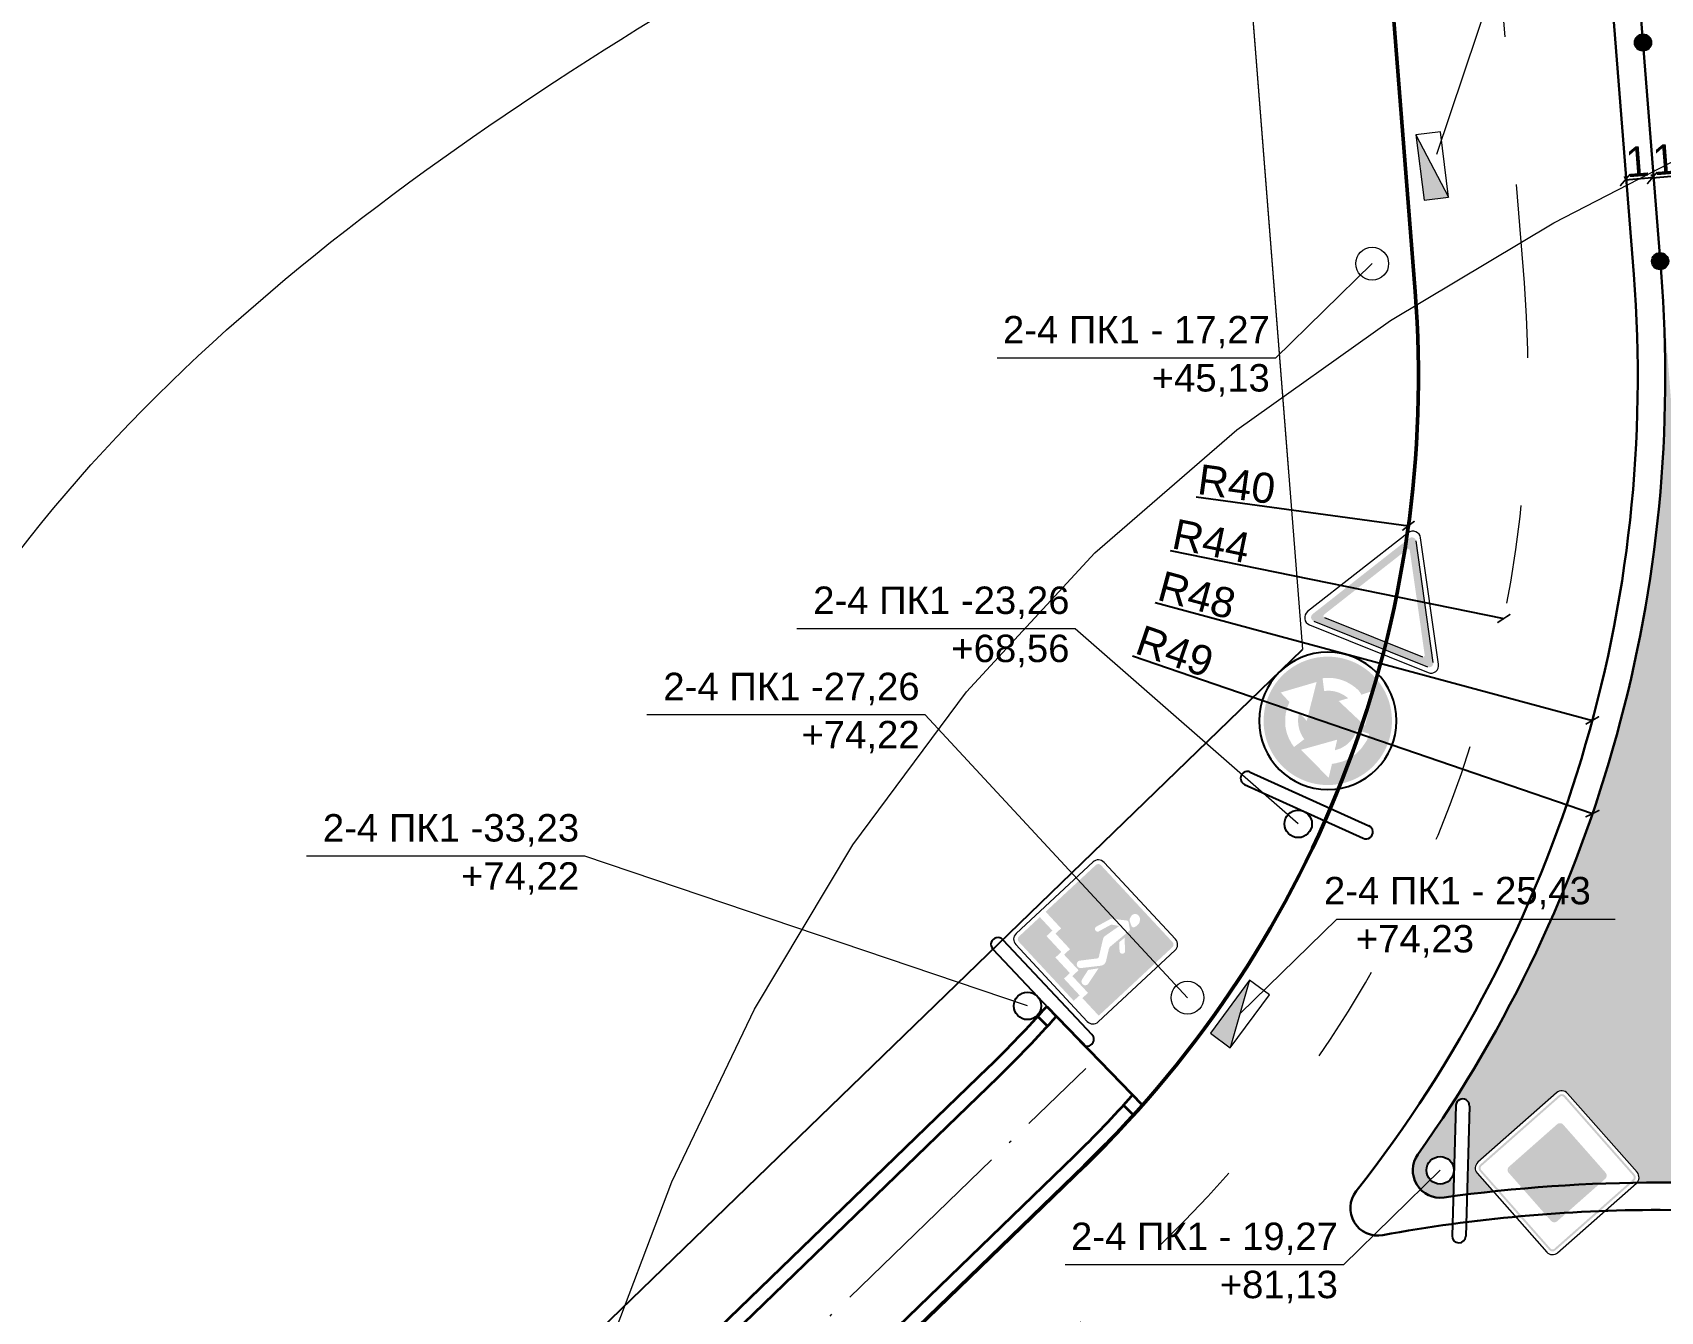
# Model space of a CAD drawing. Header units: millimetres. Extents: x -2123 to 34701, y -1286 to 835.
# Drawn here: x 1697.5 to 1756.9, y 81.8 to 128.4 of the extents above; entities that cross this region are included whole.
import ezdxf

# ---------------------------------------------------------------- set-up
doc = ezdxf.new("R2010")
doc.units = ezdxf.units.MM
doc.linetypes.add('ACAD_ISO03W100', pattern=[30, 12, -18])
doc.linetypes.add('ACAD_ISO04W100', pattern=[30, 24, -3, 0, -3])
doc.layers.get('0').update_dxf_attribs({"lineweight": 15})
for name, color, linetype, lineweight in [('1 Відмітки', 7, 'Continuous', 25), ('вертикалка', 6, 'Continuous', 15), ('Горизонталі', 7, 'Continuous', 18), ('Дор. Розм.', 7, 'Continuous', 50), ('дорога', 126, 'Continuous', 25), ('поздовжній профіль', 250, 'Continuous', 15), ('Позначки Наталії Симочко_Ном._пера__7', 7, 'Continuous', 18), ('Інж. мережі', 205, 'Continuous', 18)]:
    doc.layers.add(name, color=color, linetype=linetype, lineweight=lineweight)
for name, color, linetype in [('Дорожні знаки', 7, 'Continuous'), ('Осі', 164, 'Continuous'), ('поперечніе для 12м', 7, 'Continuous')]:
    doc.layers.add(name, color=color, linetype=linetype)
doc.layers.add('Озелення', color=7, linetype='Continuous', lineweight=15, true_color=0x2bad00)
doc.styles.get("Standard").update_dxf_attribs({"font": 'arial.ttf'})
doc.styles.add('СГЕНЕРИР_СТИЛЬ_1', font='arial.ttf')
doc.dimstyles.new('Переход', dxfattribs={"dimscale": 0.1, "dimtxt": 11, "dimasz": 4, "dimexe": 1.25, "dimexo": 0.625, "dimgap": 0.9, "dimtad": 1, "dimtxsty": 'Standard', "dimblk": 'ARCHTICK', "dimcen": 2.5, "dimadec": 0, "dimazin": 0, "dimtfac": 1, "dimtmove": 0, "dimatfit": 3, "dimldrblk": 'ARCHTICK', "dimfxl": 1, "dimarcsym": 0})
pattern_1 = [(90, (0, 0), (-1.796051224, 1.796051224), [0.4762500000000001, -3.115852448]), (45, (0, 0), (-1.79605122421383, 1.796051224213831), [0.4762500000000001, -2.06375]), (135, (0, 0), (-1.796051224213831, -1.79605122421383), [0.4762500000000001, -2.06375])]

# ---------------------------------------------------------------- blocks, each defined once
blk = doc.blocks.new('5-17-1')
h = blk.add_hatch(color=5)
h.paths.add_polyline_path([(6.742321951674852, 3.040969985538652, 0.4142135623730873), (6.531317799336761, 3.2519741378768), (0.4500000000000455, 3.2519741378768, 0.4142135623730951), (0.2389958476618403, 3.040969985538652), (0.2389958476618403, -0.9311537544786574), (1.55422501593523, -0.9311537544786574), (1.55422501593523, -1.374509905309707), (2.786885955165416, -1.374509905309707), (2.786885955165416, -1.842089622484252), (4.019492969852194, -1.842089622484252), (4.019492969852194, -2.33430419652916), (5.350781883082163, -2.33430419652916), (5.350781883082163, -2.777273185003025), (6.742321951674852, -2.777273185003025)])
h.paths.add_polyline_path([(4.432734751254316, 2.35677256061956), (4.39615894382473, 2.225331986145931), (4.34495189118877, 2.159611698908918), (4.26448695931208, 2.137704248751049), (4.116259306998358, 2.195289141072805), (3.933380269849862, 2.275615082827187), (3.869475616945805, 2.342166906102193), (3.803637319104153, 2.488213135093587), (3.796324002085952, 2.590444463769017), (3.796324002085952, 2.656166814242908), (3.847526443551146, 2.75109634727795), (3.891420179169017, 2.809512775637813), (3.993829673269488, 2.853327675953607), (4.10355709555813, 2.860629471593767), (4.227911151882494, 2.816816634514963), (4.381527698618356, 2.663468609883409), (4.425421434236681, 2.53932983104994)], flags=16)
h.paths.add_polyline_path([(4.339791990972572, 1.911299066213757), (4.348470214571078, 1.864502788474737), (4.268126146266353, 0.4569470357712931, 0.1638511857774983), (4.318793470528931, 0.272291462378405), (4.714405672859356, -0.315239110366349, -0.3171317593734832), (4.705698922542865, -0.7185574036598723), (4.028840726957469, -1.642814150433935, -0.9004013949800036), (3.638167608579919, -1.441165853932375), (4.258868155078857, -0.5782736109231906, 0.312757229480403), (4.260420745881106, -0.4643281442135958), (3.660045845387799, 0.4272990782797593, -0.1845377866839044), (3.611715295146154, 0.6359266727112641), (3.749816371702422, 1.635243004536391), (3.408625976737198, 1.370248182363468), (3.374592853643889, 1.326245603471193), (3.358374803114088, 1.292725713004131), (3.164046683769242, 0.5329592482487442), (3.134167514748924, 0.4863427985413864), (3.072740553587664, 0.4470797225163779), (3.025144039848328, 0.4409986943853142), (2.960366292727258, 0.4498578995767844), (2.907515983338612, 0.4845146933363936), (2.880948093381107, 0.5241955857599124), (2.866706920036563, 0.5606918756317896), (2.871547987978715, 0.6303282289546246), (3.113088557470632, 1.572844876045564), (3.823652847561107, 2.172665747685812), (3.864392542296286, 2.188622822419347), (3.900853070454104, 2.192089060530804), (3.947730233632114, 2.176490989029957), (4.306803674488833, 1.947694566381869)], flags=16)
h.paths.add_polyline_path([(5.070952972597069, 0.8616853500479918), (5.094912616495889, 0.7771772269531425), (5.074143902846572, 0.6974516871573542), (5.013451671708481, 0.6336729059100891), (4.931986115750419, 0.6081609807637279), (4.845734164417763, 0.6320780237314239), (4.435027848253071, 0.9887824535586558), (4.454983650755707, 1.391113697851153)], flags=16)
h.paths.add_polyline_path([(4.725958299245007, -0.9184820207979101), (4.980450532256895, -1.996370831961939, -0.8553563221482448), (4.550592557219375, -2.073515355010272), (4.384411698692701, -1.421380616501721)], flags=16)
h.paths.add_polyline_path([(5.128882422697983, -2.78848722335033), (3.797647433999713, -2.78848722335033), (3.797647433999713, -2.320907506175785), (2.564986494781237, -2.320907506175785), (2.564986494781237, -1.853327788998342), (1.307682043189856, -1.853327788998342), (1.307682043189856, -1.387511917379868), (0.2389958476618403, -1.387511917379868), (0.2389958476618403, -3.040969985538538, 0.4142135623730948), (0.4500000000000455, -3.251974137876686), (5.119633126687858, -3.251974137876686)])
at = {"color": 5}
for p, q in [((0, 3.040969985538595), (0, -3.040969985538595)), ((6.531317799336761, 3.49096998553864), (0.4500000000000455, 3.490969985538583)), ((6.981317799336808, -3.040969985538595), (6.981317799336808, 3.040969985538595)), ((0.4500000000000455, -3.490969985538583), (6.531317799336761, -3.490969985538583))]:
    blk.add_line(p, q, dxfattribs=at)
for centre, start, end in [((0.4500000000000455, 3.040969985538595), 90, 180), ((6.531317799336761, 3.040969985538595), 0, 90), ((0.4500000000000455, -3.040969985538595), 180, 269.9999999999999), ((6.531317799336761, -3.040969985538595), 270, 0)]:
    blk.add_arc(centre, 0.45, start, end, dxfattribs=at)
blk = doc.blocks.new('4-3')
h = blk.add_hatch(color=5)
h.paths.add_polyline_path([(0.2270263573841476, 0, 1.000000029137855), (6.772973642615852, 0, 1.000000029137855)])
h.paths.add_polyline_path([(2.015844837036638, 1.627476814560623), (2.136848625631387, 1.726795591717404), (2.249784408385949, 1.807323541533719), (2.37885294301941, 1.890535270151758), (2.550947582331787, 1.981801252327159), (2.690773458085004, 2.040854596000713), (2.811777246679412, 2.08111857090887), (2.924716289234311, 2.116014988212782), (3.056474159148024, 2.145540930761512), (3.143611882017467, 2.157743372858362), (3.247390885618756, 1.509946264510972), (3.13445510286408, 1.488473116943623), (2.959671128272361, 1.440156347053743), (2.819845252518916, 1.383785323607185), (2.688087382605203, 1.311310168772592), (2.596659762489594, 1.249573046296973), (2.510614072733687, 1.187834465246055), (2.397678289979012, 1.083148130484914), (2.303564594383487, 0.9838293533281329), (2.217515644827358, 0.8737754609629746), (2.179167353635648, 0.8120222941578276), (2.681965477568155, 0.8120222941578276), (1.753926399375814, -0.7715326365456577), (0.7854201597712063, 0.8206410164084444), (1.476429209615503, 0.7954746212571991), (1.522092659046052, 0.9697920233329568), (1.59200559692249, 1.10400575921858), (1.681793537468024, 1.244856013337198), (1.79742191530272, 1.397859117988218), (1.921111779377156, 1.52938907507189)], flags=16)
h.paths.add_polyline_path([(3.488221674884699, 2.062631127258555), (5.39852009031324, 2.062631127258555), (5.104385045899334, 1.469631239462728), (5.203910010058052, 1.345538558526754), (5.318566967391461, 1.192927810668265), (5.44087141632167, 0.9869025717715658), (5.54788414185964, 0.7350955670926851), (5.609034736424291, 0.5290703281960987), (5.654900127198287, 0.3154152811940776), (5.670188590789166, 0.1628045333355885), (5.677829562784608, -0.0584803217714125), (5.654900127198287, -0.2950277102399923), (5.601390504628512, -0.5697270563852044), (5.540239910063746, -0.7604897619205531), (5.51708880805438, -0.7912277806569818), (4.912519717529448, -0.5597795719122587), (4.96283473576625, -0.4040766441297592), (4.998053618632183, -0.243351841121239), (5.013146494202714, -0.0801168297876984), (5.013084557996306, 0.0221059710621603), (5.008051426272687, 0.1426499379623465), (4.985408853115814, 0.2807726560160972), (4.965282845820865, 0.383736413187421), (4.914971087384515, 0.5444612161957139), (4.86438876551972, 0.6637683111262049), (4.819106879006767, 0.7491533171440778), (4.778854864417098, 0.8144479051076132), (4.529004207612161, 0.3003409040642282)], flags=16)
h.paths.add_polyline_path([(2.211807734433023, -0.861138759875189), (2.31218350648055, -0.9989157955503742), (2.494116223216451, -1.186793438873678), (2.676052199752689, -1.31830735162714), (2.945813717029977, -1.44982126438083), (3.209303378454478, -1.518709782218479), (3.341048209166728, -1.537497692408351), (3.560621840420935, -1.543760815330188), (3.570886951688976, -1.517173902284639), (3.309679150502006, -1.055278067544691), (5.22892897766178, -1.031424524865883), (4.273752061645154, -2.794511130248451), (3.913309418529478, -2.164838280267417), (3.73627944150337, -2.188805591830032), (3.366142152178781, -2.201331837673819), (3.108924346606954, -2.176280804562225), (2.745058913134926, -2.082342712188165), (2.544307369040438, -1.99466628416053), (2.299636534974297, -1.863152371406954), (2.098884990880151, -1.706587425542124), (1.891855071331747, -1.537497692408237), (1.766385356272394, -1.393457533811215), (1.653462612719295, -1.23689404652157)], flags=16)
at = {"color": 5}
blk.add_circle((3.5, 0), 3.5, dxfattribs=at)
blk = doc.blocks.new('2-4')
h = blk.add_hatch(color=1)
edge = h.paths.add_edge_path(flags=16)
edge.add_line((-3.236839385874759, 6.633440087313324), (-0.08660254492986041, 1.177069825340076))
edge.add_arc((-4.5514525e-09, 1.227069825340073), 0.1, 210, 329.9999999999999)
edge.add_line((0.0866025358269553, 1.177069825340076), (3.236839373998236, 6.633440087346562))
edge.add_arc((3.150236833610279, 6.683440087329947), 0.1, 330.0000000109973, 449.9999999999998)
edge.add_line((3.150236833610279, 6.783440087329942), (-3.150236845506015, 6.783440087329942))
edge.add_arc((-3.150236845505902, 6.683440087329947), 0.1, 450, 570.0000000109973)
edge = h.paths.add_edge_path()
edge.add_arc((-3.0750016e-09, 0.6362899999999954), 0.25, 210, 329.9999999999999)
edge.add_line((0.2165063478710181, 0.5112899999999954), (3.878373521508933, 6.853830000070367))
edge.add_arc((3.661867170522327, 6.978829999999994), 0.25, 330.0000000186226, 450)
edge.add_line((3.661867170522327, 7.228829999999994), (-3.661867182169544, 7.228829999999994))
edge.add_arc((-3.661867182169658, 6.978829999999994), 0.25, 450, 570.0000000186228)
edge.add_line((-3.878373533075091, 6.853829999929623), (-0.2165063540211349, 0.5112899999999954))
at = {"color": 1}
for p, q in [((-4.212910485796669, 6.835724999754213), (-0.3994542174955313, 0.2306249999999963)), ((-3.878373533075091, 6.853829999929623), (-0.2165063540211349, 0.5112899999999954)), ((3.813456257605822, 7.527599999999985), (-3.813456268443019, 7.527599999999999)), ((0.2165063478710181, 0.5112899999999954), (3.878373521509047, 6.853830000070353)), ((0.3994542174955313, 0.2306249999999963), (4.212910475243234, 6.835725000245767)), ((-3.236839385874759, 6.633440087313324), (-0.0866025449298604, 1.177069825340076))]:
    blk.add_line(p, q, dxfattribs=at)
for centre, start, end in [((-3.813456268443019, 7.066349999999992), 90, 210.0000000352528), ((3.813456257605822, 7.066349999999992), 330.0000000352528, 90), ((0, 0.4612499999999998), 210, 329.9999999999999)]:
    blk.add_arc(centre, 0.46125, start, end, dxfattribs=at)
blk = doc.blocks.new('sdfahgas')
h = blk.add_hatch(color=7)
edge = h.paths.add_edge_path(flags=16)
edge.add_line((6.60860428445767, 6.608604284458124), (0.1583927027654681, 13.05881586615033))
edge.add_arc((0.0006599127850677178, 12.90108307616993), 0.2230678508211895, 44.99999999999999, 135)
edge.add_line((-0.1570728771948779, 13.05881586615033), (-6.607944371672147, 6.607944371672602))
edge.add_arc((-6.450211581692201, 6.450211581692201), 0.2230678508211895, 135, 225.0000000000008)
edge.add_line((-6.607944371672602, 6.292478791711801), (-0.1577327899804004, -0.1577327899804004))
edge.add_arc((0, 0), 0.2230678508211895, 225, 315)
edge.add_line((0.1577327899804004, -0.1577327899804004), (6.60860428445767, 6.293138704497323))
edge.add_arc((6.450871494477724, 6.450871494477724), 0.2230678508211895, -45.00000000000001, 44.99999999999999)
edge = h.paths.add_edge_path()
edge.add_line((-0.277150791063832, 13.17889378001837), (-6.728022285541101, 6.728022285540646))
edge.add_arc((-6.450211581692201, 6.450211581692201), 0.3928836651556594, 135, 225)
edge.add_line((-6.728022285541101, 6.172400877842847), (-0.2778107038488997, -0.2778107038493545))
edge.add_arc((0, 0), 0.3928836651556594, 225, 315)
edge.add_line((0.2778107038493545, -0.2778107038493545), (6.728682198326624, 6.173060790628369))
edge.add_arc((6.450871494477724, 6.450871494477724), 0.3928836651556594, -45.00000000000001, 44.99999999999999)
edge.add_line((6.728682198326169, 6.728682198326169), (0.2784706166339674, 13.17889378001837))
edge.add_arc((0.0006599127850677178, 12.90108307616993), 0.3928836651556594, 44.99999999999999, 135)
h = blk.add_hatch(color=7)
edge = h.paths.add_edge_path(flags=16)
edge.add_line((-0.1527973688607744, 10.54215645710065), (-4.091284962622922, 6.603668863338385))
edge.add_arc((-3.93782768097708, 6.450211581692201), 0.2170213689483717, 135, 225.0000000000008)
edge.add_line((-4.091284962622922, 6.296754300046814), (-0.1534572816453874, 2.35892661906928))
edge.add_arc((0, 2.512383900714667), 0.2170213689483717, 225, 315)
edge.add_line((0.1534572816458422, 2.35892661906928), (4.091944875408444, 6.297414212831427))
edge.add_arc((3.938487593762147, 6.450871494477724), 0.2170213689483717, -45.00000000000001, 44.99999999999999)
edge.add_line((4.091944875408444, 6.604328776123111), (0.1541171944309099, 10.54215645710065))
edge.add_arc((0.0006599127850677178, 10.38869917545435), 0.2170213689483717, 44.99999999999999, 135)
edge = h.paths.add_edge_path()
edge.add_arc((-3.93782768097708, 6.450211581692201), 0.375, 135, 224.9999999999999)
edge.add_line((-4.202992723921852, 6.185046538746974), (-0.265165042944318, 2.24721885776944))
edge.add_arc((0, 2.512383900714667), 0.375, 224.9999999999999, 315)
edge.add_line((0.2651650429452275, 2.247218857770349), (4.203652636707375, 6.185706451532496))
edge.add_arc((3.938487593762147, 6.450871494477724), 0.375, -45.00000000000001, 45.00000000000009)
edge.add_line((4.203652636707375, 6.716036537422042), (0.2658249557298404, 10.65386421839958))
edge.add_arc((0.0006599127850677178, 10.38869917545435), 0.375, 45.00000000000003, 135)
edge.add_line((-0.264505130159705, 10.65386421839958), (-4.202992723921852, 6.715376624637429))
blk.add_hatch(color=2).paths.add_polyline_path([(-4.114544219013624, 6.684049114476693), (-0.1905979744860815, 10.60261972681474), (-0.04046311400452396, 10.64268854099828), (0.1111265416402603, 10.59815357859497), (0.1943650713637908, 10.5150427354065), (4.067054033095701, 6.628873838613799), (4.143721738011664, 6.493130767129514), (4.122821180884785, 6.350441759748719), (4.049620737767327, 6.246024985682197), (0.1329242224474001, 2.330630019811906), (0.04107815469978959, 2.274936012853686), (-0.09341765781391587, 2.271659150561391), (-0.1983811285899719, 2.356832266158563), (-4.150259440182708, 6.308209457334669), (-4.18830233360859, 6.427568217365661), (-4.166577392556064, 6.56863777156741)])
at = {"color": 7}
for p, q in [((-0.4766371645159779, 13.37838015347006), (-6.927508658993247, 6.927508658993247)), ((6.92816857177786, 6.92816857177786), (0.4779569900861134, 13.37838015347006)), ((-6.927508658993247, 5.972914504391156), (-0.4772970773010456, -0.4772970773010456)), ((0.4772970773010456, -0.4772970773010456), (6.92816857177786, 5.973574417176678))]:
    blk.add_line(p, q, dxfattribs=at)
for centre, start, end in [((0.0006599127850677178, 12.90108307616902), 44.99999999999079, 135.0000000000092), ((-6.450211581692201, 6.450211581692201), 135.0000000000092, 224.9999999999908), ((6.450871494477724, 6.450871494476814), 315.0000000000092, 44.99999999999079), ((0, 0), 224.9999999999908, 315.0000000000092)]:
    blk.add_arc(centre, 0.675, start, end, dxfattribs=at)
blk = doc.blocks.new('_ArchTick')
at = {"color": 0, "linetype": 'ByBlock', "const_width": 0.15}
blk.add_lwpolyline([(-0.5, -0.5), (0.5, 0.5)], dxfattribs=at)
blk = doc.blocks.new('*D855')
at = {"layer": 'Defpoints', "color": 0, "lineweight": 20, "transparency": 16777216}
for p in [(1708.047611041921, 115.8194773680038), (1747.680957756507, 110.4159758919772)]:
    blk.add_point(p, dxfattribs=at)
at = {"layer": 'вертикалка', "color": 0, "lineweight": -2, "transparency": 16777216}
blk.add_line((1739.936098382392, 111.4718887161205), (1747.680957756507, 110.4159758919772), dxfattribs=at)
at = {"layer": 'вертикалка', "color": 0, "lineweight": -2, "transparency": 16777216, "xscale": 0.4, "yscale": 0.4, "zscale": 0.4, "rotation": 352.2363182479304}
blk.add_blockref('_ArchTick', (1747.680957756507, 110.4159758919772), dxfattribs=at)
at = {"layer": 'вертикалка', "color": 0, "lineweight": 20, "transparency": 16777216, "insert": (1741.413617659929, 111.9281064055561), "char_height": 1.1, "attachment_point": 5, "rotation": 352.23631824793034}
blk.add_mtext('R40', dxfattribs=at)
blk = doc.blocks.new('*D856')
at = {"layer": 'Defpoints', "color": 0, "lineweight": 20, "transparency": 16777216}
for p in [(1708.04761104192, 115.8194773680037), (1751.161696243111, 107.0345096808492)]:
    blk.add_point(p, dxfattribs=at)
at = {"layer": 'вертикалка', "color": 0, "lineweight": -2, "transparency": 16777216}
blk.add_line((1738.98862407749, 109.5149066353328), (1751.161696243111, 107.0345096808492), dxfattribs=at)
at = {"layer": 'вертикалка', "color": 0, "lineweight": -2, "transparency": 16777216, "xscale": 0.4, "yscale": 0.4, "zscale": 0.4, "rotation": 348.4830186309259}
blk.add_blockref('_ArchTick', (1751.161696243111, 107.0345096808492), dxfattribs=at)
at = {"layer": 'вертикалка', "color": 0, "lineweight": 20, "transparency": 16777216, "insert": (1740.490148886121, 109.8621053061352), "char_height": 1.1, "attachment_point": 5, "rotation": 348.4830186309259}
blk.add_mtext('R44', dxfattribs=at)
blk = doc.blocks.new('*D857')
at = {"layer": 'Defpoints', "color": 0, "lineweight": 20, "transparency": 16777216}
for p in [(1708.047611041919, 115.8194773680024), (1754.390841040465, 103.3172762297364)]:
    blk.add_point(p, dxfattribs=at)
at = {"layer": 'вертикалка', "color": 0, "lineweight": -2, "transparency": 16777216}
blk.add_line((1738.439307545475, 107.620586124718), (1754.390841040465, 103.3172762297364), dxfattribs=at)
at = {"layer": 'вертикалка', "color": 0, "lineweight": -2, "transparency": 16777216, "xscale": 0.4, "yscale": 0.4, "zscale": 0.4, "rotation": 344.9024915725547}
blk.add_blockref('_ArchTick', (1754.390841040465, 103.3172762297364), dxfattribs=at)
at = {"layer": 'вертикалка', "color": 0, "lineweight": 20, "transparency": 16777216, "insert": (1739.965873653615, 107.8836842561442), "char_height": 1.1, "attachment_point": 5, "rotation": 344.90249157255465}
blk.add_mtext('R48', dxfattribs=at)
blk = doc.blocks.new('*D858')
at = {"layer": 'Defpoints', "color": 0, "lineweight": 20, "transparency": 16777216}
for p in [(1708.047611041931, 115.8194773678794), (1754.395296750081, 99.9168980331176)]:
    blk.add_point(p, dxfattribs=at)
at = {"layer": 'вертикалка', "color": 0, "lineweight": -2, "transparency": 16777216}
blk.add_line((1737.617507238311, 105.6736068028488), (1754.395296750081, 99.9168980331176), dxfattribs=at)
at = {"layer": 'вертикалка', "color": 0, "lineweight": -2, "transparency": 16777216, "xscale": 0.4, "yscale": 0.4, "zscale": 0.4, "rotation": 341.0621441119212}
blk.add_blockref('_ArchTick', (1754.395296750081, 99.9168980331176), dxfattribs=at)
at = {"layer": 'вертикалка', "color": 0, "lineweight": 20, "transparency": 16777216, "insert": (1739.15826692058, 105.8338700574564), "char_height": 1.1, "attachment_point": 5, "rotation": 341.0621441119212}
blk.add_mtext('R49', dxfattribs=at)
blk = doc.blocks.new('столб')
at = {"layer": 'поздовжній профіль', "color": 160}
for points in [[(-500, 0, 0, 0, 0), (-999.927872557193, 0, 350, 0, 0), (-1699.927872557193, 0, 0, 0, 0)], [(500, 0, 0, 0, 0), (999.927872557193, 0, 350, 0, 0), (1699.927872557193, 0, 0, 0, 0)]]:
    blk.add_lwpolyline(points, format="xyseb", dxfattribs=at)
blk.add_circle((0, 0), 500, dxfattribs=at)
blk = doc.blocks.new('6')
at = {"layer": '1 Відмітки', "transparency": 33554559}
h = blk.add_hatch(color=256, dxfattribs=at)
h.dxf.hatch_style = 1
edge = h.paths.add_edge_path()
edge.add_arc((-467.5084269530445, 342.1322887363076), 0.2003986700452202, 0, 360)
at = {"layer": '1 Відмітки'}
blk.add_circle((-467.5084269530445, 342.1322887363076), 0.2003986700452202, dxfattribs=at)
blk = doc.blocks.new('*D1082')
at = {"layer": 'Defpoints', "color": 0, "transparency": 16777216}
for p in [(1756.571413208689, 123.0977473609526), (1756.571430256796, 123.0975286700008), (1757.560528565108, 123.1746340725729)]:
    blk.add_point(p, dxfattribs=at)
at = {"layer": 'Інж. мережі', "color": 0, "lineweight": -2, "transparency": 16777216}
for p, q in [((1756.566572790986, 123.1598396243017), (1756.561698277068, 123.2223692695546)), ((1757.560511517001, 123.1748527635247), (1756.571413208689, 123.0977473609526)), ((1757.555671099297, 123.2369450268739), (1757.550796585379, 123.2994746721267))]:
    blk.add_line(p, q, dxfattribs=at)
at = {"layer": 'Інж. мережі', "color": 0, "lineweight": -2, "transparency": 16777216, "xscale": 0.4, "yscale": 0.4, "zscale": 0.4}
for p, rotation in [((1756.571413208689, 123.0977473609526), 184.4574917863491), ((1757.560511517001, 123.1748527635247), 4.457491786349186)]:
    blk.add_blockref('_ArchTick', p, dxfattribs=dict(at, rotation=rotation))
at = {"layer": 'Інж. мережі', "color": 0, "transparency": 16777216, "insert": (1757.016046964653, 123.776608448733), "char_height": 1.1, "attachment_point": 5, "rotation": 4.457491786349149}
blk.add_mtext('1', dxfattribs=at)
blk = doc.blocks.new('*D1083')
at = {"layer": 'Defpoints', "color": 0, "transparency": 16777216}
for p in [(1755.586732301219, 123.0255676850931), (1755.586749349326, 123.0253489941412), (1756.575847657637, 123.1024543967133)]:
    blk.add_point(p, dxfattribs=at)
at = {"layer": 'Інж. мережі', "color": 0, "lineweight": -2, "transparency": 16777216}
for p, q in [((1755.581891883515, 123.0876599484422), (1755.577017369598, 123.150189593695)), ((1756.57583060953, 123.1026730876652), (1755.586732301219, 123.0255676850931)), ((1756.570990191827, 123.1647653510143), (1756.566115677909, 123.2272949962672))]:
    blk.add_line(p, q, dxfattribs=at)
at = {"layer": 'Інж. мережі', "color": 0, "lineweight": -2, "transparency": 16777216, "xscale": 0.4, "yscale": 0.4, "zscale": 0.4}
for p, rotation in [((1755.586732301219, 123.0255676850931), 184.4574917863491), ((1756.57583060953, 123.1026730876652), 4.457491786349186)]:
    blk.add_blockref('_ArchTick', p, dxfattribs=dict(at, rotation=rotation))
at = {"layer": 'Інж. мережі', "color": 0, "transparency": 16777216, "insert": (1756.031366057182, 123.7044287728735), "char_height": 1.1, "attachment_point": 5, "rotation": 4.457491786349149}
blk.add_mtext('1', dxfattribs=at)

msp = doc.modelspace()

# ---------------------------------------------------------------- hatches: boundary and pattern name
at = {"layer": 'вертикалка'}
h = msp.add_hatch(color=0, dxfattribs=at)
h.dxf.hatch_style = 1
h.paths.add_polyline_path([(1747.956000559806, 124.6725793210941), (1748.254474898046, 122.2912114222987), (1749.147487860096, 122.4031392991384)])
h = msp.add_hatch(color=0, dxfattribs=at)
h.dxf.hatch_style = 1
h.paths.add_polyline_path([(1741.885599319463, 93.84394145089868), (1740.459009958347, 91.91395627096767), (1741.182754400821, 91.37898526054914)])
at = {"layer": 'Озелення', "lineweight": 20}
h = msp.add_hatch(dxfattribs=at)
h.set_pattern_fill('GRASS', color=0, scale=0.1)
h.set_pattern_definition(pattern_1)
h.paths.add_polyline_path([(1903.632291419732, 41.00354466418753), (1907.34063927378, 41.79160273115882), (1883.395708598892, 41.81885176782301, 0.4142135623831681), (1880.392296580515, 38.82226767114127), (1880.390020606647, 36.82226896252629), (1884.807485352019, 36.81724194211058), (1887.197616271515, 37.58760460322571), (1890.064954366064, 38.36920088388365), (1892.865372631135, 39.01845206865551), (1898.31233847746, 40.06222691360205)])
h.paths.add_polyline_path([(1766.534675253966, 269.2329476009454), (1763.542199067633, 268.9973703073487), (1766.52056283942, 231.1178080317544, 0.4141823450176505), (1769.27603208807, 234.3435592170825)])
h.paths.add_polyline_path([(1742.997968294624, 262.3777624541468), (1742.261030360875, 261.9649514046484), (1741.390064859554, 261.4744803680229), (1740.519325606068, 260.9815265567867), (1740.074871599422, 260.7285596801167), (1742.123054279491, 232.2073080922212, 0.4354241954785423), (1745.584730907717, 229.4703548779037), (1745.585149648075, 229.4730285685211)])
h.paths.add_polyline_path([(1772.781671464548, 121.2097090766783), (1775.143985897292, 91.2836955065585), (1777.857564266725, 92.93335428562312), (1782.560665883423, 95.4919038628071, -0.143259904213812)])
h.paths.add_polyline_path([(1782.560665883423, 95.49190386280713), (1777.857564266723, 92.93335428562199), (1775.143985897292, 91.28369550655839), (1775.52621158812, 86.44162577528094), (1786.85746556337, 86.4287289577608, -0.008157693598358697), (1788.71666327929, 86.39811712464164, 0.04847012573546341), (1788.909692292195, 86.41050451176284), (1789.216916295439, 87.22020409298467, -0.8333295395400458), (1788.249436024258, 87.39757995395917, -1), (1789.249436024258, 87.39757995395917, -0.09091134837753662), (1789.216916295439, 87.22020409298467), (1789.524140298683, 88.02990367420648, 0.04217780028810229), (1789.407041598963, 88.15094235554113, -0.0513496151849988)])
at = {"layer": 'Озелення', "lineweight": 20, "true_color": 0x000000}
h = msp.add_hatch(color=18, dxfattribs=at)
h.dxf.hatch_style = 1
edge = h.paths.add_edge_path()
edge.add_arc((1756.237454518058, 128.0402504528512), 0.3005980050678304, 0, 360)
h = msp.add_hatch(color=18, dxfattribs=at)
h.dxf.hatch_style = 1
edge = h.paths.add_edge_path()
edge.add_arc((1756.862262215293, 120.0646868151119), 0.3005980050678304, 0, 360)
at = {"layer": 'Озелення', "lineweight": 20}
h = msp.add_hatch(dxfattribs=at)
h.set_pattern_fill('GRASS', color=0, scale=0.1)
h.set_pattern_definition(pattern_1)
h.paths.add_polyline_path([(1756.897216140887, 119.655692421803), (1756.893337617074, 119.7047052049948, -0.1757645795994529), (1748.024904132563, 87.48546887727417, 0.6572729925344803), (1748.978836673935, 85.91680125173589, -0.001482478289412836), (1749.313833672033, 85.96248922181717), (1749.340561067209, 86.89286598105623, -0.985742324745355), (1748.340767256861, 86.90722380603711, -1.014463896798109), (1749.340561067209, 86.89286598105623), (1749.408760735868, 89.26688658020728, -1), (1749.908554546215, 89.25252875523383), (1749.815898340162, 86.02717962766131, -0.004228276941783014), (1750.773799236175, 86.13806614940492), (1750.189895311413, 86.80004267758146, -0.4142135623730637), (1750.214970217509, 87.20018733777856), (1753.088481191645, 89.73480037045566, -0.4142135623730865), (1753.488625851843, 89.70972546435961), (1756.022979598074, 86.83650844533202, -0.3843282112113813), (1756.018790455957, 86.45679374001517, -0.003695114596083283), (1756.861477178952, 86.46286630521092), (1759.485003827928, 86.45988073885486)])
h.paths.add_polyline_path([(1700.621628885383, 38.81902396214475, 0.01592868445971345), (1700.630078022225, 38.88215969431673), (1699.96663432449, 39.34087778347627, -0.2462679119835338), (1700.182276243275, 38.9296108608487, -1), (1699.182276243275, 38.9296108608487, -0.6047913781370197), (1699.96663432449, 39.34087778347627), (1699.189374392166, 39.87829066742325, 0.05835682708500824), (1698.994614367056, 39.75106014375189, -0.1147066912505186), (1679.38073827091, 29.86583525305679, 0.1658264979886013), (1678.836231566766, 29.51906045869492), (1687.000371888717, 29.51286304394037), (1686.991461205248, 31.09320133300857, -1), (1687.491453257363, 31.09602052112528), (1687.500381976856, 29.51248348531259), (1699.848526202968, 29.50310998507859, -0.04106887936483984)])
h.paths.add_polyline_path([(1699.848526202968, 29.50310998507859), (1687.500381976856, 29.51248348531259), (1687.504844400882, 28.72105827357056, -1.002823184483385), (1688.504836452998, 28.72387746167988, -0.9971847634487635), (1687.504844400882, 28.72105827357056), (1687.518235544402, 26.34609602602353, -1), (1687.018243492287, 26.3432768379068), (1687.000371888717, 29.51286304394038), (1678.836231566766, 29.51906045869492, 0.04468448167631756), (1678.737618981388, 29.3704145464817), (1678.740165608276, 28.91876210091588, -1.002823184483385), (1679.740157660392, 28.9215812890252, -0.9971847634487635), (1678.740165608276, 28.91876210091588), (1678.743045824642, 28.40794649177828, 0.1864302995027436), (1679.29681143509, 27.94673759905911, -0.09209973847157601), (1694.763511203982, 19.30523017987117), (1697.890034569954, 16.70797342007103, -0.4878743602003563), (1698.149957067937, 17.00417620276831), (1701.267067172034, 16.82550518560953, -0.0561267853096608)])
h.paths.add_polyline_path([(1768.621192083501, -30.73798149330341), (1767.450640094536, -30.34110062337489), (1761.097285051088, -27.54197443590547), (1756.840537267661, -27.53712939040685, -0.009463268208106146), (1754.683497431407, -27.49599854588591, 0.02596084659762726), (1754.579734035862, -27.49744283706765), (1754.19699470677, -28.27430228765463, -0.7938106273654079), (1755.145514719689, -28.49527694233529, -1), (1754.145514719689, -28.49527694233529, -0.1149448941204122), (1754.19699470677, -28.27430228765463), (1753.814255377678, -29.05116173824182, 0.06675311254736752), (1753.99008426287, -29.25053247278407, -0.1068398715262669), (1766.697212617695, -46.05284010888613), (1769.842601897027, -46.40607140675593)])
h.paths.add_polyline_path([(1768.372692104243, -27.55025533014381), (1761.097285051088, -27.5419744359055), (1767.450640094537, -30.34110062337534), (1768.621192083501, -30.73798149330345)], flags=17)
h.paths.add_polyline_path([(1679.697710111562, 26.32866459007232), (1685.887341762312, 26.32866459007232), (1685.887341762312, 30.45008341681174), (1679.697710111562, 30.45008341681174)], flags=9)

# ---------------------------------------------------------------- linework, layer by layer
at = {"layer": 'вертикалка', "color": 0}
for p, q in [((1747.956000559806, 124.6725793210941, 200), (1749.147487860096, 122.4031392991384, 200)), ((1741.885599319463, 93.84394145089868), (1741.182754400821, 91.3789852605496))]:
    msp.add_line(p, q, dxfattribs=at)
at = {"layer": 'вертикалка', "color": 0, "elevation": 200}
msp.add_lwpolyline([(1748.254474898046, 122.2912114222987), (1749.147487860096, 122.4031392991384), (1748.849013521855, 124.7845071979342), (1747.956000559806, 124.6725793210941)], close=True, dxfattribs=at)
at = {"layer": 'вертикалка', "color": 0}
msp.add_lwpolyline([(1740.459009958347, 91.91395627096767), (1741.182754400821, 91.3789852605496), (1742.609343761937, 93.3089704404805), (1741.885599319463, 93.84394145089868)], close=True, dxfattribs=at)
at = {"layer": 'Горизонталі', "elevation": 202}
msp.add_lwpolyline([(1711.447294986835, 32.00550152379958), (1711.73594478125, 38.8016552481476), (1712.165281268309, 45.68001021669545), (1712.781536932483, 52.61231728348116), (1713.645821481583, 59.55303883878759), (1714.819248344566, 66.4566329486396), (1716.36293095039, 73.27755767906217), (1718.337982728014, 79.97027109608024), (1720.805517106396, 86.48923126571879), (1723.824246147303, 92.78687909242433), (1727.41257899707, 98.78180081116477), (1731.555499854514, 104.3645055181139), (1736.236814154008, 109.4251563093354), (1741.420177192029, 113.9142031575491), (1747.030211926312, 117.8988762681415), (1752.98707098214, 121.45978056296), (1759.210906984798, 124.6775209638514)], dxfattribs=at)
at = {"layer": 'Горизонталі', "lineweight": 20}
msp.add_spline([(1931.631427146377, -118.8683969823905), (1873.45672819218, -122.1082435199005), (1832.047125724572, -120.3526937916595), (1801.680096051509, -112.8288885555521), (1782.3556060734, -107.0606491371873), (1750.733737454381, -98.53367147854988), (1722.332000077395, -83.81415098076741), (1688.834857055098, -41.43624421802451), (1674.270751588278, -14.75391240814861), (1671.760031058954, 1.246631015721505), (1682.143617021209, 47.82902732399225), (1687.484294065149, 86.62068366639141), (1691.959124795033, 101.3254518678787), (1724.477350669104, 131.4930827286798), (1762.004548542615, 152.0556766972368), (1794.128356049975, 172.8715185430647), (1881.484903840049, 208.7841725590861)], degree=3, dxfattribs=at)
at = {"layer": 'Дор. Розм.', "color": 18, "true_color": 0x000000}
msp.add_lwpolyline([(1653.834800077323, 37.00988738793729), (1667.881063207093, 36.99390291261444, 0.1949469587199396), (1695.742995354805, 48.24936125155766), (1735.864023709254, 87.07496160724266, 0.2237161825542941), (1747.924231607423, 118.9587658662092), (1741.720749315511, 197.7581210961721, -0.05854578796318227), (1742.079091785045, 207.0865691762416), (1745.585149648075, 229.4730285685212)], format="xyb", dxfattribs=at)
at = {"layer": 'дорога'}
for p, q in [((1741.70611642625, 100.977741954733), (1746.032225699755, 99.01629387902835)), ((1741.912584644745, 101.43312187826), (1746.238693918251, 99.4716738025553)), ((1732.881892081256, 95.31761352744888), (1736.136586074688, 91.85792177685721)), ((1732.517714002247, 94.9750141597192), (1735.772407995679, 91.51532240912752)), ((1749.408760735868, 89.26688658020726), (1749.272361398549, 84.51884538190507)), ((1749.908554546215, 89.25252875522642), (1749.772155208897, 84.50448755692423))]:
    msp.add_line(p, q, dxfattribs=at)
at = {"layer": 'дорога', "color": 18, "lineweight": 20, "true_color": 0x000000}
for points, elevation in [([(1731.173253598946, 266.4559921347326), (1743.303975221899, 112.3662409884413)], 205), ([(1731.173253598946, 266.4559921347326), (1743.813039876374, 105.8998782803086)], 410)]:
    msp.add_lwpolyline(points, dxfattribs=dict(at, elevation=elevation))
at = {"layer": 'дорога', "color": 18, "lineweight": 30, "true_color": 0x000000}
for points in [[(1759.562966041294, 85.45979137054444), (1756.86033918234, 85.46286695272927, 0.04544058947973332), (1746.742416207789, 84.54322740045346, -0.6910335348535143), (1745.775941784502, 86.14502607773552, 0.1884432890726611), (1755.899555720523, 119.5866235658503), (1749.970857977016, 194.5073890712166)], [(1759.485003827928, 86.45988073885486), (1756.861477178946, 86.46286630521092, 0.03468790813313826), (1748.978836673981, 85.9168012517423, -0.6572729925613825), (1748.024904132579, 87.4854688772977, 0.175555656440238), (1756.896471234661, 119.6651057783054), (1750.967741597271, 194.5862753670263)]]:
    msp.add_lwpolyline(points, format="xyb", dxfattribs=at)
at = {"layer": 'дорога', "color": 18, "true_color": 0x000000}
msp.add_lwpolyline([(1579.541740991096, 48.09443910139814), (1667.744250221608, 47.99406573049454, 0.194946958708766), (1695.606182367598, 59.24952406943812), (1743.813039876374, 105.8998782803087)], format="xyb", dxfattribs=at)
at = {"layer": 'дорога'}
for centre, radius in [((1743.662702844507, 99.54163799335402), 0.4999999999999999), ((1733.780882919953, 92.90256891669378), 0.5), ((1748.840767256861, 86.90722380603711), 0.5)]:
    msp.add_circle(centre, radius, dxfattribs=at)
for centre, radius, start, end in [((1741.809350535498, 101.2054319164962), 0.2500000000000226, 65.61056885200067, 245.6105688520006), ((1746.135459809003, 99.24398384079211), 0.2500000000000226, 245.6105688520006, 65.61056885200067), ((1732.699803041751, 95.14631384358381), 0.2500000000000227, 43.25123857396528, 223.2512385739653), ((1735.954497035184, 91.68662209299237), 0.2500000000000227, 223.2512385739653, 43.25123857396528), ((1749.658657641041, 89.25970766771684), 0.2500000000000227, 358.3544882567275, 178.3544882567275), ((1749.522258303723, 84.5116664694142), 0.2500000000000227, 178.3544882567275, 358.3544882567275)]:
    msp.add_arc(centre, radius, start, end, dxfattribs=at)
at = {"layer": 'Осі', "color": 18, "linetype": 'ACAD_ISO03W100', "lineweight": 20, "ltscale": 0.3, "true_color": 0x000000}
msp.add_lwpolyline([(1713.738348562921, 60.09740119649307), (1738.645664975987, 84.20051003116642, 0.223716182554293), (1751.911893663973, 119.2726947160297), (1746.232923836942, 191.4094623705221)], format="xyb", dxfattribs=at)
at = {"layer": 'Позначки Наталії Симочко_Ном._пера__7', "color": 7, "linetype": 'Continuous', "lineweight": 18}
for points in [[(1748.722925142052, 123.9653005276826), (1750.693113101872, 129.8733188930131), (1760.84416680956, 129.8725885275222)], [(1746.358293526217, 119.9761961506514), (1742.828462051162, 116.5302795328488), (1732.677408343474, 116.5295491673579)], [(1743.662702844508, 99.54163799335387), (1735.518198088136, 106.6615438479772), (1725.367144380448, 106.6608134824865)], [(1739.621031010247, 93.20404894610132), (1730.050718615524, 103.5170176786004), (1719.899664907836, 103.5162873131095)], [(1733.780882919953, 92.90256891669364), (1717.630155083781, 98.36150873932351), (1707.479101376093, 98.36077837383286)], [(1741.537917562988, 92.62458242138345), (1745.067749038043, 96.07049903918605), (1755.218802745731, 96.07122940467693)], [(1748.840767256861, 86.90722380603697), (1745.310935781805, 83.46130718823414), (1735.159882074118, 83.46057682274349)]]:
    msp.add_lwpolyline(points, dxfattribs=at)
at = {"layer": 'поперечніе для 12м', "color": 116, "lineweight": 35, "true_color": 0x136734, "elevation": -205}
for points in [[(1732.363948812886, 90.66800431226591), (1732.363948812886, 90.66800431226591, 0.01921397881934986), (1734.488596834135, 92.88832574327034, 0.01921397881934986)], [(1732.711652830037, 90.30869676092664), (1732.711652830037, 90.30869676092664, 0.01921397881935791), (1734.836300851287, 92.52901819193198, 0.01921397881935791)], [(1735.493284967307, 87.43423635016563), (1735.493284967307, 87.43423635016563, 0.01921397881934883), (1737.617932988556, 89.65455778116984, 0.01921397881934883)], [(1735.840925229388, 87.07499468152389), (1735.840925229388, 87.07499468152389, 0.01921397881935007), (1737.965573250637, 89.29531611252844, 0.01921397881935007)]]:
    msp.add_lwpolyline(points, format="xyb", dxfattribs=at)
at = {"layer": 'поперечніе для 12м', "color": 177, "lineweight": 35, "true_color": 0x293189, "elevation": -205}
for points in [[(1734.488533079064, 92.88839162596639), (1737.965573250637, 89.29531611252821)], [(1734.16056867459, 92.52259064892974), (1734.508272691753, 92.16328309758023)], [(1737.289841073952, 89.2888885695146), (1737.637545091104, 88.92958101817646)]]:
    msp.add_lwpolyline(points, dxfattribs=at)
at = {"layer": 'поперечніе для 12м', "color": 116, "linetype": 'ACAD_ISO04W100', "lineweight": 9, "ltscale": 0.3, "true_color": 0x136734, "elevation": -205}
msp.add_lwpolyline([(1701.139887891127, 56.97338428778266), (1735.915342423688, 90.62579485977585)], dxfattribs=at)
at = {"layer": 'поперечніе для 12м', "color": 116, "lineweight": 35, "true_color": 0x136734, "elevation": -205}
for points in [[(1712.698410336827, 71.63754780749105), (1732.363948813165, 90.66800431253614)], [(1713.405421905328, 71.62594427330441), (1732.711652850418, 90.30869678064948)], [(1716.187054042587, 68.75148386255387), (1735.493285012782, 87.43423639417222)], [(1716.1754505084, 68.04447229405241), (1735.840930042428, 87.07499933916074)]]:
    msp.add_lwpolyline(points, dxfattribs=at)

# ---------------------------------------------------------------- block references
at = {"color": 0}
for name, p, xscale, yscale, zscale, rotation in [('столб', (1746.358293526217, 119.9761961506514), 0.001200000000244472, 0.001200000000244472, 0.001200000000244472, 273.7662897590428), ('столб', (1739.621031010247, 93.20404894610147), 0.001200000000244471, 0.001200000000244471, 0.001200000000244471, 54.9053939888685), ('sdfahgas', (1753.276016068696, 89.52219058730907), 0.42, 0.42, 0.42, 176.4142713862392)]:
    msp.add_blockref(name, p, dxfattribs=dict(at, xscale=xscale, yscale=yscale, zscale=zscale, rotation=rotation))
at = {"color": 0, "linetype": 'Continuous'}
for name, p, xscale, yscale, zscale, rotation in [('2-4', (1748.676899731319, 105.1024251557346), 0.6112259999991887, 0.6112259999991887, 0.6112259999991887, 38.10624585259279), ('5-17-1', (1734.771440422958, 96.84876161464854), 0.63, 0.63, 0.63, 312.9281816981924)]:
    msp.add_blockref(name, p, dxfattribs=dict(at, xscale=xscale, yscale=yscale, zscale=zscale, rotation=rotation))
at = {"layer": '1 Відмітки', "color": 0, "xscale": 1.5, "yscale": 1.5, "zscale": 1.5}
for p in [(2457.500094947625, -385.1581826516102), (2458.12490264486, -393.1337462893495)]:
    msp.add_blockref('6', p, dxfattribs=at)
at = {"layer": 'Дорожні знаки', "color": 0, "linetype": 'Continuous', "xscale": -0.7155104595155694, "yscale": 0.7155104595155694, "zscale": 0.7155104595155694, "rotation": 16.36937561302065}
msp.add_blockref('4-3', (1747.141376672714, 104.0067180048867), dxfattribs=at)

# ---------------------------------------------------------------- texts
at = {"layer": 'Позначки Наталії Симочко_Ном._пера__7', "color": 7, "linetype": 'Continuous', "lineweight": 18, "line_spacing_factor": 1.053333609454741, "style": 'СГЕНЕРИР_СТИЛЬ_1'}
for s, insert, char_height, attachment_point in [('\\A1;2-4 ПК1 - 17,27\\P   +45,13', (1742.624937347599, 118.068456839789), 1.000000000000001, 3), ('\\A1;2-4 ПК1 -23,26\\P   +68,56', (1735.314673384574, 108.1997211549175), 0.9999999999999998, 3), ('\\A1;2-4 ПК1 -27,26\\P   +74,22', (1729.847193911962, 105.0551949855404), 0.9999999999999998, 3), ('\\A1;2-4 ПК1 -33,23\\P   +74,22', (1717.426630380219, 99.89968604626378), 0.9999999999999998, 3), ('\\A1;2-4 ПК1 - 25,43\\P   +74,23', (1744.597725880104, 97.60940430537616), 1.000000000000001, 1), ('\\A1;2-4 ПК1 - 19,27\\P   +81,13', (1745.107411078243, 84.99948449517441), 1.000000000000001, 3)]:
    msp.add_mtext(s, dxfattribs=dict(at, insert=insert, char_height=char_height, attachment_point=attachment_point))

# ---------------------------------------------------------------- dimensions: what is measured, and where the dimension line sits
at = {"layer": 'вертикалка', "color": 5, "lineweight": 20}
for center, mpoint, picture, middle in [((1708.047611041921, 115.8194773680038), (1747.680957756507, 110.4159758919772), '*D855', (1741.325590529556, 111.2824491786977)), ((1708.04761104192, 115.8194773680037), (1751.161696243111, 107.0345096808492), '*D856', (1740.362367537945, 109.2349913395724)), ((1708.047611041919, 115.8194773680024), (1754.390841040465, 103.3172762297364), '*D857', (1739.796148384667, 107.2545456677901)), ((1708.047611041931, 115.8194773678794), (1754.395296750081, 99.9168980331176), '*D858', (1738.946785240419, 105.2175117775313))]:
    dim = msp.add_radius_dim(center=center, mpoint=mpoint, dimstyle='Переход', dxfattribs=at)
    dim.commit()
    dim.dimension.update_dxf_attribs({"geometry": picture, "text_midpoint": middle, "dimtype": 164})
at = {"layer": 'Інж. мережі'}
for p1, p2, distance, picture, middle in [((1756.575847657637, 123.1024543967133, 205), (1755.586749349326, 123.0253489941412, 205), -0.00021935444011375737, '*D1083', (1756.031366057182, 123.7044287728735, 205)), ((1757.560528565108, 123.1746340725729, 205), (1756.571430256796, 123.0975286700007, 205), -0.000219354440113765, '*D1082', (1757.016046964653, 123.776608448733, 205))]:
    dim = msp.add_aligned_dim(p1=p1, p2=p2, distance=distance, text='1', dimstyle='Переход', dxfattribs=at)
    dim.commit()
    dim.dimension.update_dxf_attribs({"geometry": picture, "text_midpoint": middle})

doc.saveas('drawing.dxf')
